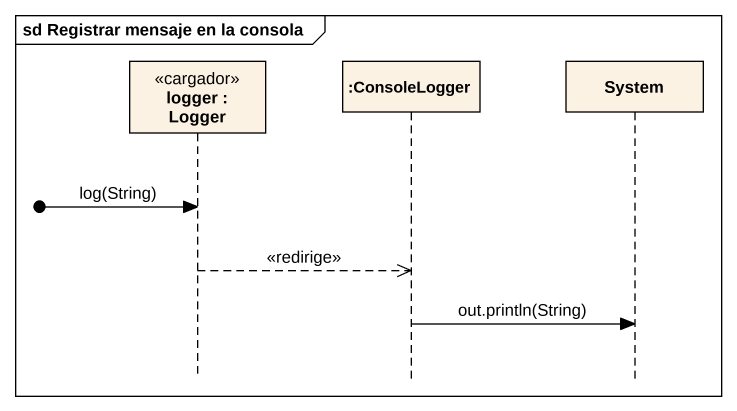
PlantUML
@startuml
mainframe sd Registrar mensaje en la consola
hide footbox
participant "logger : Logger" as logger <<cargador>>
participant ":ConsoleLogger" as ConsoleLogger
participant System

[o-> logger : log(String)
logger -->> ConsoleLogger : <<redirige>>
ConsoleLogger -> System : out.println(String)
@enduml
